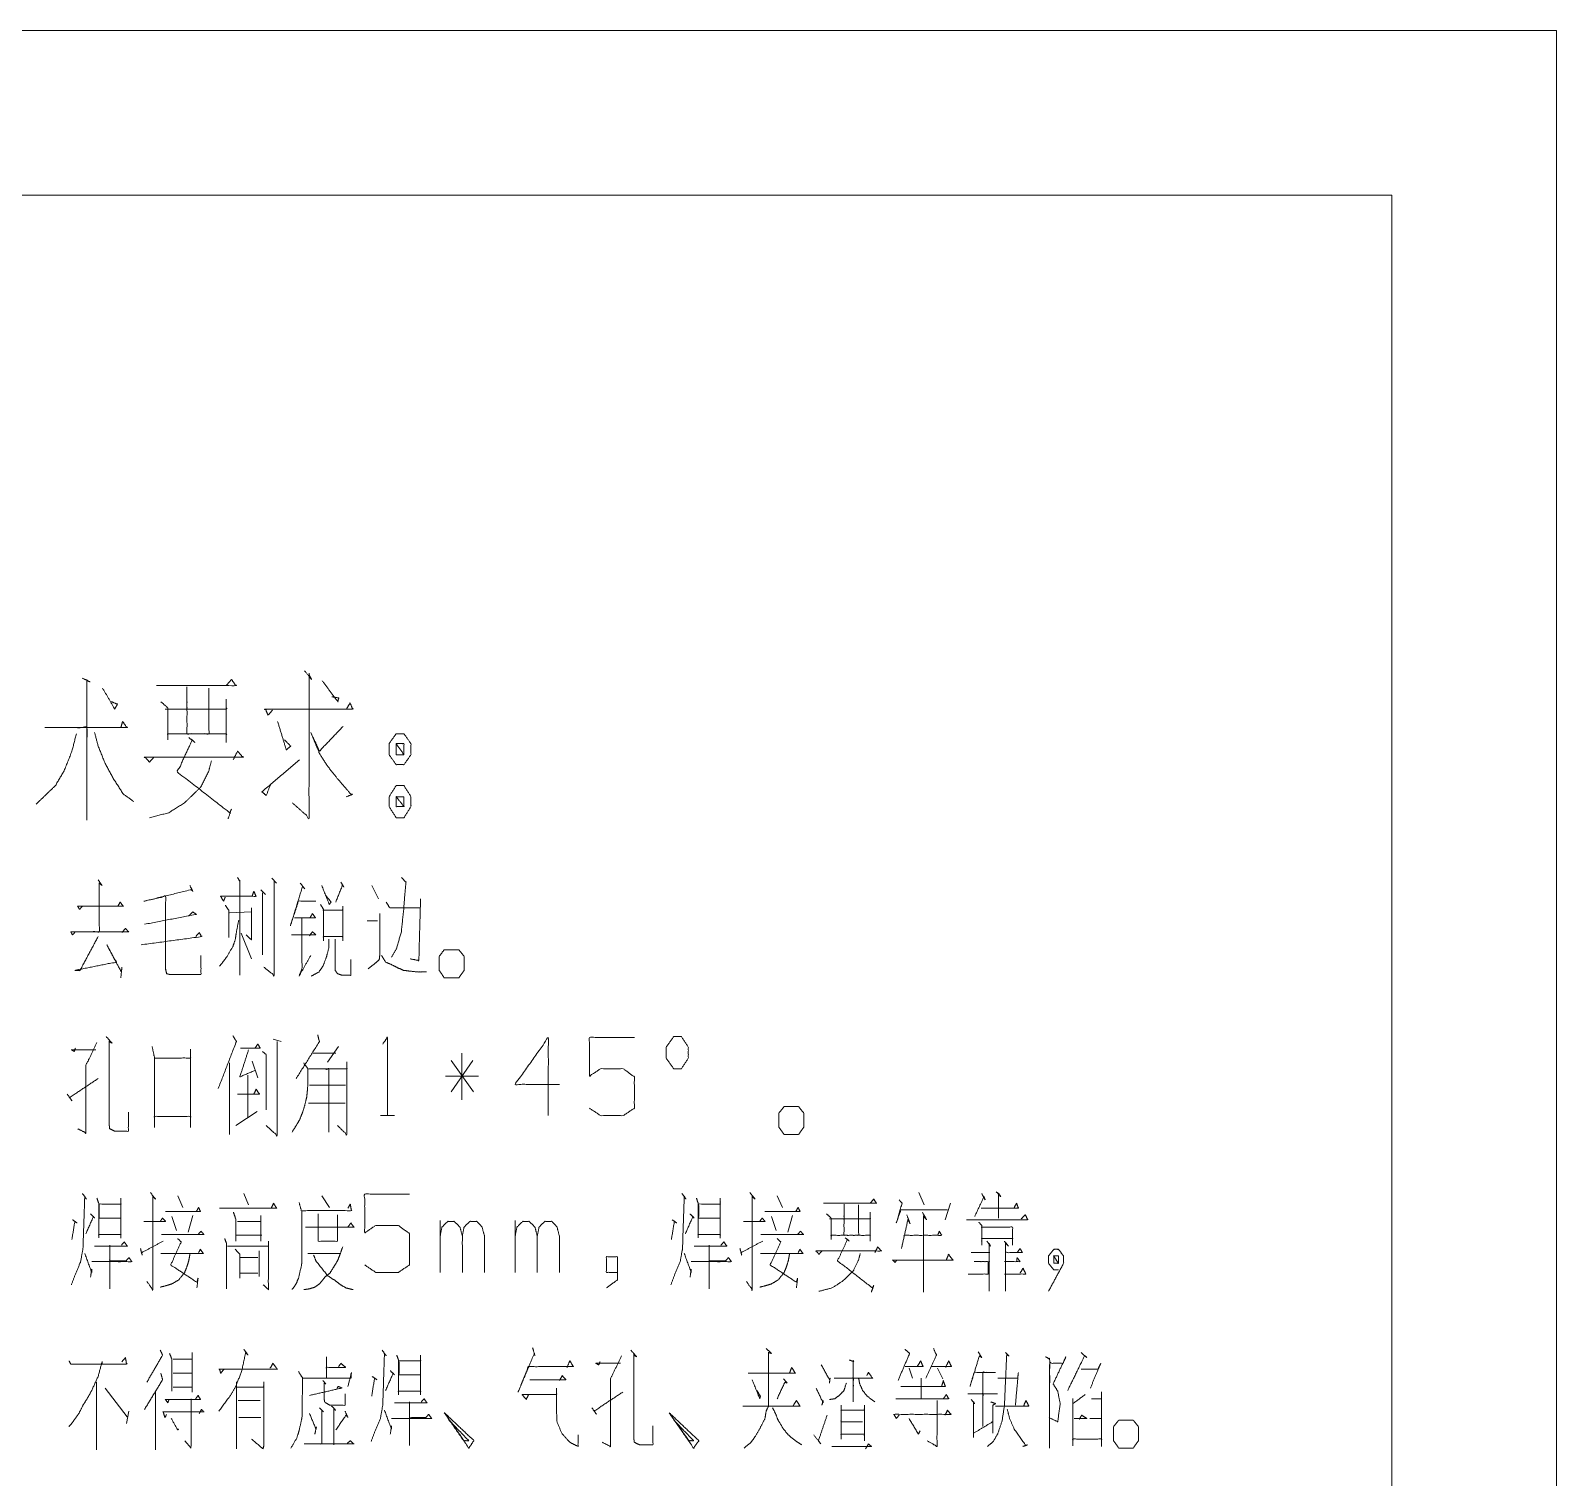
# Model space of a CAD drawing. Header units: millimetres. Extents: x 0 to 420, y 0 to 297.
# Drawn here: x 373.65 to 420, y 253.04 to 297 of the extents above; entities that cross this region are included whole.
import ezdxf

# ---------------------------------------------------------------- set-up
doc = ezdxf.new("R2010")
doc.units = ezdxf.units.MM
doc.layers.add('101', color=7, linetype='Continuous', true_color=0xffffff)

msp = doc.modelspace()

# ---------------------------------------------------------------- linework, layer by layer
at = {"layer": '101', "color": 133, "linetype": 'Continuous', "lineweight": 18}
for p, q in [((420, 297), (0, 297)), ((420, 0), (420, 297)), ((415, 292), (25, 292)), ((415, 5), (415, 292))]:
    msp.add_line(p, q, dxfattribs=at)
at = {"layer": '101', "color": 72, "linetype": 'Continuous', "lineweight": 18}
for p, q in [((380.976, 271.248), (381.118, 271.098)), ((380.641, 270.898), (380.782, 270.748)), ((380.694, 270.798), (380.694, 268.923)), ((384.009, 271.023), (384.221, 270.623)), ((379.686, 270.198), (380.358, 270.223)), ((383.868, 269.948), (384.186, 269.948)), ((380.04, 269.573), (380.358, 268.798)), ((381.012, 266.36), (381.259, 266.285)), ((383.005, 266.135), (382.67, 265.66)), ((379.686, 265.635), (379.686, 263.46)), ((380.375, 265.685), (380.552, 265.185)), ((382.228, 265.935), (382.917, 265.935)), ((387.081, 265.71), (386.427, 264.76)), ((386.427, 265.71), (387.099, 264.76)), ((386.745, 264.51), (386.745, 265.935)), ((380.252, 265.26), (380.252, 263.985)), ((387.258, 265.235), (386.25, 265.235)), ((382.122, 264.96), (383.217, 264.96)), ((382.086, 264.41), (383.2, 264.41)), ((379.88, 263.735), (380.534, 264.16)), ((384.274, 264.035), (384.699, 264.035)), ((378.117, 261.598), (378.276, 261.248)), ((380.128, 261.673), (380.269, 261.323)), ((382.493, 261.598), (382.723, 261.248)), ((396.328, 261.598), (396.487, 261.248)), ((400.634, 261.698), (400.793, 261.323)), ((378.576, 260.998), (378.435, 260.498)), ((380.641, 260.998), (380.641, 260.223)), ((396.788, 260.998), (396.647, 260.498)), ((401.588, 261.373), (401.429, 260.873)), ((377.94, 260.973), (378.081, 260.548)), ((379.934, 260.823), (380.641, 260.823)), ((386.091, 259.273), (386.091, 260.848)), ((388.368, 259.273), (388.368, 260.848)), ((396.152, 260.973), (396.293, 260.548)), ((379.633, 260.073), (380.87, 260.073)), ((379.88, 260.398), (380.676, 260.398)), ((380.004, 259.723), (380.552, 259.723)), ((380.588, 259.923), (380.588, 259.148)), ((382.069, 259.848), (383.076, 259.848)), ((380.004, 259.248), (380.552, 259.248)), ((378.558, 256.835), (378.558, 255.635)), ((377.975, 256.635), (378.558, 256.635)), ((400.333, 256.36), (400.439, 256.06)), ((401.199, 256.36), (401.359, 256.035)), ((375.646, 255.935), (375.646, 253.885)), ((377.975, 256.21), (378.558, 256.21)), ((400.705, 256.06), (400.705, 255.435)), ((375.911, 255.76), (376.582, 254.885)), ((377.445, 255.635), (377.445, 253.885)), ((377.975, 255.785), (378.558, 255.785)), ((378.523, 255.435), (378.523, 253.985)), ((376.635, 255.06), (376.565, 254.685)), ((379.951, 255.385), (380.623, 255.385)), ((379.969, 254.86), (380.641, 254.86)), ((405.823, 254.835), (406.159, 254.835)), ((378.523, 253.935), (378.329, 254.16))]:
    msp.add_line(p, q, dxfattribs=at)
for points, knots in [([(375.223, 277.323), (375.462, 277.21), (375.356, 277.248), (375.356, 273.01), (375.356, 275.823), (374.083, 275.823), (376.575, 275.823), (376.443, 276.01), (376.39, 275.823)], [0, 0, 0.022712, 0.032395, 0.397208, 0.639342, 0.748903, 0.963458, 0.983227, 1, 1]), ([(377.471, 277.098), (379.884, 277.098), (379.752, 277.285), (379.592, 277.098)], [0, 0, 0.835358, 0.91487, 1, 1]), ([(381.973, 277.548), (382.185, 277.285), (382.106, 277.435), (382.106, 273.085), (381.602, 273.535)], [0, 0, 0.060995, 0.091683, 0.877919, 1, 1]), ([(382.503, 277.248), (382.981, 276.61), (383.007, 276.723), (382.795, 276.76)], [0, 0, 0.706417, 0.808952, 1, 1]), ([(375.833, 277.023), (376.204, 276.385), (376.284, 276.535), (376.098, 276.61)], [0, 0, 0.666016, 0.81929, 1, 1]), ([(377.604, 276.61), (377.816, 276.423), (377.816, 275.448), (377.816, 275.635), (379.592, 275.635), (379.592, 275.373), (379.592, 276.685), (379.592, 276.385), (377.737, 276.385), (378.399, 276.385), (378.399, 277.06), (378.399, 275.635), (379.062, 275.635), (379.062, 277.023)], [0, 0, 0.024062, 0.106928, 0.122864, 0.273837, 0.296149, 0.4077, 0.433197, 0.590931, 0.647265, 0.704633, 0.825745, 0.882075, 1, 1]), ([(380.992, 276.348), (380.86, 276.198), (380.78, 276.385), (383.431, 276.385), (383.352, 276.573), (383.246, 276.385)], [0, 0, 0.057617, 0.116242, 0.879371, 0.937997, 1, 1]), ([(381.151, 276.01), (381.416, 275.148), (381.549, 275.26), (381.363, 275.448)], [0, 0, 0.673366, 0.803128, 1, 1]), ([(383.14, 275.86), (382.424, 275.11), (382.159, 275.673), (382.424, 275.035), (382.663, 274.66), (382.928, 274.323), (383.378, 273.798), (383.431, 273.798), (383.246, 273.723)], [0, 0, 0.248762, 0.397963, 0.563618, 0.670264, 0.773235, 0.93925, 0.951976, 1, 1]), ([(375.038, 275.635), (374.905, 275.11), (374.667, 274.51), (374.401, 274.06), (373.818, 273.498)], [0, 0, 0.214896, 0.471147, 0.678431, 1, 1]), ([(375.594, 275.673), (375.701, 275.26), (375.913, 274.735), (376.178, 274.248), (376.469, 273.798), (376.788, 273.573)], [0, 0, 0.172231, 0.401198, 0.625593, 0.842438, 1, 1]), ([(378.452, 275.523), (378.638, 275.373), (378.558, 275.448), (378.108, 274.473), (379.699, 273.235), (379.752, 273.348), (379.645, 273.048)], [0, 0, 0.061501, 0.089671, 0.366514, 0.885947, 0.917995, 1, 1]), ([(384.99, 275.635), (384.752, 275.635), (384.539, 275.335), (384.539, 274.998), (384.752, 274.698), (384.99, 274.698), (385.202, 274.998), (385.202, 275.335), (384.99, 275.635)], [0, 0, 0.091011, 0.23115, 0.35987, 0.500009, 0.59102, 0.73115, 0.85987, 1, 1]), ([(377.392, 274.923), (377.259, 274.773), (377.127, 274.923), (380.096, 274.923), (379.937, 275.11), (379.805, 274.848)], [0, 0, 0.051201, 0.102396, 0.86189, 0.924783, 1, 1]), ([(384.752, 274.998), (384.99, 274.998), (384.752, 275.335), (384.752, 274.998)], [0, 0, 0.241169, 0.658908, 1, 1]), ([(384.99, 274.998), (384.99, 275.335), (384.752, 275.335)], [0, 0, 0.585806, 1, 1]), ([(379.142, 274.81), (379.062, 274.51), (378.824, 274.023), (378.32, 273.535), (377.843, 273.235), (377.259, 273.085)], [0, 0, 0.114106, 0.313638, 0.571352, 0.778587, 1, 1]), ([(380.939, 274.098), (380.807, 273.76), (380.674, 273.873), (381.814, 274.848)], [0, 0, 0.178053, 0.26342, 1, 1]), ([(385.202, 273.723), (384.99, 274.06), (384.752, 274.06), (384.539, 273.723), (384.539, 273.423), (384.752, 273.085), (384.99, 273.085), (385.202, 273.423), (385.202, 273.723)], [0, 0, 0.149192, 0.238507, 0.387707, 0.5, 0.6492, 0.738515, 0.887707, 1, 1]), ([(384.752, 273.723), (384.752, 273.423), (384.99, 273.423)], [0, 0, 0.556988, 1, 1]), ([(384.99, 273.723), (384.752, 273.723), (384.99, 273.423), (384.99, 273.723)], [0, 0, 0.258816, 0.674596, 1, 1]), ([(375.699, 271.198), (375.822, 271.023), (375.734, 271.098), (375.734, 269.623), (374.868, 269.623), (376.618, 269.623), (376.529, 269.723), (376.423, 269.598)], [0, 0, 0.045422, 0.069991, 0.382592, 0.566136, 0.936976, 0.965261, 1, 1]), ([(379.934, 271.273), (380.004, 271.148), (380.004, 268.298)], [0, 0, 0.047969, 1, 1]), ([(384.911, 271.273), (385.052, 271.123), (385.017, 270.773), (384.981, 270.298), (384.911, 269.623), (384.769, 269.123), (384.61, 268.848)], [0, 0, 0.080831, 0.21877, 0.405547, 0.671677, 0.875431, 1, 1]), ([(378.488, 271.023), (378.576, 270.848), (378.523, 270.898), (377.091, 270.548), (377.745, 270.698), (377.745, 268.498), (377.781, 268.348), (377.869, 268.323), (378.824, 268.323), (378.824, 268.898)], [0, 0, 0.030685, 0.042094, 0.272768, 0.377784, 0.722121, 0.746242, 0.760612, 0.910004, 1, 1]), ([(379.562, 270.673), (379.509, 270.548), (379.421, 270.698), (380.499, 270.698), (380.428, 270.848), (380.375, 270.698)], [0, 0, 0.079259, 0.180902, 0.810328, 0.907126, 1, 1]), ([(381.047, 271.148), (381.047, 268.298), (380.729, 268.548)], [0, 0, 0.875674, 1, 1]), ([(381.839, 271.098), (381.98, 270.923), (381.91, 270.998), (381.538, 269.798), (381.786, 270.548), (382.316, 270.548)], [0, 0, 0.077467, 0.112955, 0.545473, 0.817419, 1, 1]), ([(382.493, 271.023), (382.723, 270.448), (382.776, 270.523), (382.634, 270.698)], [0, 0, 0.661524, 0.759631, 1, 1]), ([(383.076, 271.123), (383.164, 270.973), (383.129, 271.048), (382.917, 270.523)], [0, 0, 0.211467, 0.312196, 1, 1]), ([(375.222, 270.398), (375.133, 270.298), (375.08, 270.398), (376.459, 270.398), (376.37, 270.523), (376.3, 270.398)], [0, 0, 0.069441, 0.128338, 0.845637, 0.925275, 1, 1]), ([(379.562, 270.423), (379.668, 270.273), (379.668, 269.448)], [0, 0, 0.182116, 1, 1]), ([(380.358, 270.348), (380.358, 269.373), (380.199, 269.523)], [0, 0, 0.816829, 1, 1]), ([(382.457, 270.448), (382.546, 270.298), (382.546, 269.348), (382.546, 269.473), (383.129, 269.473), (383.129, 269.348), (383.129, 270.398), (383.129, 270.273), (382.528, 270.273)], [0, 0, 0.046631, 0.301095, 0.334581, 0.490817, 0.524304, 0.805555, 0.839035, 1, 1]), ([(384.451, 270.523), (384.557, 270.348), (385.476, 270.348)], [0, 0, 0.182091, 1, 1]), ([(385.494, 270.623), (385.441, 268.748), (385.176, 268.798)], [0, 0, 0.874254, 1, 1]), ([(377.109, 269.848), (378.682, 270.148), (378.576, 270.223), (378.452, 270.098)], [0, 0, 0.839681, 0.90778, 1, 1]), ([(379.969, 269.973), (379.898, 269.598), (379.863, 269.373), (379.792, 269.173), (379.615, 268.873), (379.527, 268.748), (379.386, 268.573)], [0, 0, 0.24655, 0.393704, 0.530764, 0.755722, 0.854644, 1, 1]), ([(381.662, 270.048), (382.298, 270.048), (382.21, 270.173), (382.139, 270.048)], [0, 0, 0.682009, 0.846089, 1, 1]), ([(381.892, 270.023), (381.892, 268.498), (381.803, 268.273), (382.157, 268.898)], [0, 0, 0.613739, 0.711021, 1, 1]), ([(384.257, 270.173), (384.257, 268.923), (384.239, 268.773), (384.098, 268.648), (383.903, 268.498)], [0, 0, 0.681074, 0.763374, 0.866199, 1, 1]), ([(374.992, 269.598), (374.921, 269.523), (374.868, 269.623)], [0, 0, 0.476637, 1, 1]), ([(375.699, 269.473), (375.151, 268.448), (374.992, 268.448), (376.247, 268.698), (375.964, 269.223), (376.406, 268.398), (376.423, 268.548), (376.388, 268.223)], [0, 0, 0.252058, 0.286557, 0.564061, 0.693383, 0.896347, 0.929102, 1, 1]), ([(377.003, 269.223), (378.841, 269.473), (378.771, 269.598), (378.665, 269.473)], [0, 0, 0.857805, 0.924206, 1, 1]), ([(381.574, 269.523), (382.316, 269.523), (382.21, 269.623), (382.122, 269.498)], [0, 0, 0.71297, 0.852965, 1, 1]), ([(382.705, 269.398), (382.705, 269.123), (382.634, 268.848), (382.528, 268.573), (382.404, 268.398), (382.175, 268.273)], [0, 0, 0.206834, 0.420393, 0.64207, 0.803267, 1, 1]), ([(382.899, 269.398), (382.899, 268.448), (382.97, 268.348), (383.111, 268.298), (383.377, 268.298), (383.377, 268.773)], [0, 0, 0.48405, 0.546451, 0.622883, 0.75797, 1, 1]), ([(384.31, 268.898), (384.433, 268.698), (384.61, 268.623), (384.805, 268.523), (384.981, 268.448), (385.176, 268.423), (385.423, 268.398), (385.671, 268.398)], [0, 0, 0.153705, 0.279215, 0.422091, 0.547596, 0.675718, 0.838257, 1, 1]), ([(386.056, 268.448), (386.056, 268.873), (386.215, 269.073), (386.657, 269.073), (386.816, 268.873), (386.816, 268.448), (386.657, 268.223), (386.215, 268.223), (386.056, 268.448)], [0, 0, 0.15201, 0.243408, 0.401443, 0.492842, 0.644852, 0.743408, 0.901443, 1, 1]), ([(375.009, 266.085), (374.974, 265.985), (374.886, 266.035), (375.628, 266.035)], [0, 0, 0.111652, 0.218549, 1, 1]), ([(375.663, 266.26), (375.328, 265.56), (375.328, 263.51), (375.08, 263.635)], [0, 0, 0.250151, 0.910671, 1, 1]), ([(375.946, 266.435), (376.123, 266.235), (376.035, 266.285), (376.035, 263.76), (376.052, 263.635), (376.211, 263.56), (376.618, 263.56), (376.618, 264.135)], [0, 0, 0.063894, 0.088205, 0.6927, 0.722922, 0.765026, 0.862345, 1, 1]), ([(377.339, 266.135), (377.41, 265.81), (377.41, 263.685), (377.41, 264.01), (378.505, 264.01), (378.505, 263.685), (378.505, 266.035), (378.505, 265.785), (377.427, 265.785)], [0, 0, 0.0422, 0.311813, 0.353049, 0.49209, 0.533325, 0.831486, 0.863204, 1, 1]), ([(379.35, 264.86), (379.898, 266.285), (379.81, 266.435), (379.792, 266.46)], [0, 0, 0.881768, 0.982305, 1, 1]), ([(380.022, 266.085), (380.623, 266.085), (380.552, 266.21), (380.464, 266.085)], [0, 0, 0.66949, 0.829485, 1, 1]), ([(381.135, 266.285), (381.135, 263.435), (380.8, 263.735)], [0, 0, 0.863559, 1, 1]), ([(382.369, 266.485), (382.422, 266.285), (381.715, 265.16)], [0, 0, 0.134735, 1, 1]), ([(384.345, 266.21), (384.486, 266.41), (384.486, 264.035)], [0, 0, 0.093497, 1, 1]), ([(389.711, 264.985), (388.368, 264.985), (389.375, 266.41), (389.375, 264.035)], [0, 0, 0.245868, 0.565295, 1, 1]), ([(390.627, 264.26), (390.962, 264.035), (391.652, 264.035), (391.988, 264.26), (391.988, 265.21), (391.652, 265.46), (390.962, 265.46), (390.627, 265.235), (390.627, 266.41), (391.988, 266.41)], [0, 0, 0.062231, 0.168346, 0.230572, 0.376815, 0.441263, 0.547378, 0.609609, 0.790489, 1, 1]), ([(393.186, 265.46), (393.416, 265.46), (393.628, 265.785), (393.628, 266.11), (393.416, 266.435), (393.186, 266.435), (392.956, 266.11), (392.956, 265.785), (393.186, 265.46)], [0, 0, 0.085681, 0.230394, 0.351585, 0.496291, 0.581973, 0.730387, 0.851579, 1, 1]), ([(380.269, 266.035), (380.004, 265.21), (380.464, 265.41)], [0, 0, 0.633567, 1, 1]), ([(380.694, 265.985), (380.8, 265.885), (380.8, 264.21)], [0, 0, 0.080046, 1, 1]), ([(381.945, 265.635), (382.069, 265.46), (382.069, 264.96), (382.051, 264.735), (382.033, 264.585), (381.98, 264.36), (381.91, 264.135), (381.821, 263.91), (381.733, 263.76), (381.591, 263.535)], [0, 0, 0.095695, 0.318944, 0.419716, 0.487155, 0.590371, 0.695675, 0.80361, 0.88134, 1, 1]), ([(382.086, 265.46), (383.253, 265.46), (383.253, 265.66), (383.253, 263.46), (382.97, 263.735)], [0, 0, 0.294508, 0.345002, 0.900412, 1, 1]), ([(374.762, 264.685), (374.903, 264.485), (374.833, 264.585), (375.699, 265.16)], [0, 0, 0.174102, 0.261144, 1, 1]), ([(382.617, 265.435), (382.705, 265.46), (382.705, 263.535)], [0, 0, 0.045523, 1, 1]), ([(379.934, 264.685), (380.605, 264.685), (380.499, 264.835), (380.428, 264.685)], [0, 0, 0.657711, 0.837607, 1, 1]), ([(396.378, 263.685), (396.378, 264.11), (396.537, 264.31), (396.979, 264.31), (397.138, 264.11), (397.138, 263.685), (396.979, 263.46), (396.537, 263.46), (396.378, 263.685)], [0, 0, 0.152008, 0.243396, 0.401444, 0.492841, 0.64485, 0.743405, 0.901453, 1, 1]), ([(375.222, 261.673), (375.345, 261.498), (375.292, 261.573), (375.239, 259.998), (375.168, 259.598), (375.009, 259.223), (374.886, 258.898)], [0, 0, 0.070416, 0.100595, 0.618417, 0.751887, 0.885737, 1, 1]), ([(375.663, 261.523), (375.716, 261.373), (375.716, 260.323), (375.716, 260.423), (376.388, 260.423), (376.388, 260.323), (376.388, 261.523), (376.388, 261.348), (375.734, 261.348), (375.734, 260.923), (376.37, 260.923)], [0, 0, 0.030769, 0.233823, 0.253162, 0.383044, 0.402383, 0.634446, 0.668287, 0.794756, 0.876945, 1, 1]), ([(377.286, 261.698), (377.445, 261.498), (377.357, 261.573), (377.357, 258.748), (377.18, 258.998)], [0, 0, 0.072955, 0.106044, 0.912586, 1, 1]), ([(383.797, 259.498), (384.133, 259.273), (384.822, 259.273), (385.158, 259.498), (385.158, 260.448), (384.822, 260.698), (384.133, 260.698), (383.797, 260.473), (383.797, 261.648), (385.158, 261.648)], [0, 0, 0.062227, 0.168343, 0.23057, 0.376816, 0.441266, 0.547382, 0.609609, 0.790491, 1, 1]), ([(393.433, 261.673), (393.557, 261.498), (393.504, 261.573), (393.451, 259.998), (393.38, 259.598), (393.221, 259.223), (393.097, 258.898)], [0, 0, 0.070422, 0.100609, 0.618423, 0.751891, 0.885739, 1, 1]), ([(393.875, 261.523), (393.928, 261.373), (393.928, 260.323), (393.928, 260.423), (394.6, 260.423), (394.6, 260.323), (394.6, 261.523), (394.6, 261.348), (393.946, 261.348), (393.946, 260.923), (394.582, 260.923)], [0, 0, 0.030766, 0.233821, 0.25316, 0.38305, 0.40239, 0.634453, 0.668294, 0.794763, 0.876953, 1, 1]), ([(395.498, 261.698), (395.657, 261.498), (395.568, 261.573), (395.568, 258.748), (395.392, 258.998)], [0, 0, 0.072962, 0.10605, 0.912587, 1, 1]), ([(397.739, 261.373), (399.347, 261.373), (399.259, 261.498), (399.153, 261.373)], [0, 0, 0.835359, 0.914868, 1, 1]), ([(400.033, 261.473), (400.121, 261.373), (399.945, 260.773), (400.086, 261.173), (401.5, 261.173)], [0, 0, 0.051388, 0.292221, 0.45558, 1, 1]), ([(402.539, 261.673), (402.645, 261.473), (402.61, 261.573), (402.327, 260.973)], [0, 0, 0.227329, 0.333849, 1, 1]), ([(402.981, 261.723), (403.122, 261.573), (403.052, 261.673), (403.052, 260.923)], [0, 0, 0.191124, 0.304673, 1, 1]), ([(375.469, 261.048), (375.593, 260.923), (375.557, 260.973), (375.328, 260.448)], [0, 0, 0.217081, 0.292659, 1, 1]), ([(377.745, 261.123), (378.806, 261.123), (378.753, 261.248), (378.682, 261.123)], [0, 0, 0.791484, 0.892824, 1, 1]), ([(379.386, 261.223), (381.118, 261.223), (381.029, 261.373), (380.959, 261.223)], [0, 0, 0.835944, 0.91997, 1, 1]), ([(379.81, 261.098), (379.88, 260.898), (379.88, 260.223)], [0, 0, 0.239101, 1, 1]), ([(381.892, 261.148), (381.892, 259.598), (381.874, 259.473), (381.786, 259.098), (381.715, 258.923), (381.591, 258.748)], [0, 0, 0.628912, 0.680132, 0.836459, 0.913039, 1, 1]), ([(381.803, 261.398), (381.874, 261.148), (383.394, 261.148), (383.359, 261.348), (383.288, 261.223)], [0, 0, 0.122175, 0.836955, 0.932464, 1, 1]), ([(382.387, 261.048), (382.387, 260.223), (382.97, 260.223), (382.97, 261.023)], [0, 0, 0.373599, 0.637718, 1, 1]), ([(393.681, 261.048), (393.804, 260.923), (393.769, 260.973), (393.539, 260.448)], [0, 0, 0.217081, 0.292659, 1, 1]), ([(395.957, 261.123), (397.018, 261.123), (396.965, 261.248), (396.894, 261.123)], [0, 0, 0.79149, 0.892828, 1, 1]), ([(397.827, 261.048), (397.969, 260.923), (397.969, 260.273), (397.969, 260.398), (399.153, 260.398), (399.153, 260.223), (399.153, 261.098), (399.153, 260.898), (397.916, 260.898), (398.357, 260.898), (398.357, 261.348), (398.357, 260.398), (398.799, 260.398), (398.799, 261.323)], [0, 0, 0.024059, 0.106926, 0.122864, 0.273836, 0.296148, 0.4077, 0.433195, 0.590929, 0.647265, 0.704634, 0.825746, 0.882076, 1, 1]), ([(400.263, 261.023), (400.369, 260.748), (400.298, 260.873), (400.104, 259.998), (400.192, 260.398), (401.323, 260.398), (401.253, 260.523), (401.199, 260.398)], [0, 0, 0.09342, 0.138936, 0.423044, 0.552892, 0.911445, 0.956967, 1, 1]), ([(400.74, 261.098), (400.864, 260.873), (400.775, 260.973), (400.775, 258.673)], [0, 0, 0.095442, 0.145044, 1, 1]), ([(402.08, 260.873), (403.936, 260.873), (403.865, 261.023), (403.741, 260.898)], [0, 0, 0.844505, 0.919966, 1, 1]), ([(402.522, 261.223), (403.653, 261.223), (403.6, 261.373), (403.529, 261.248)], [0, 0, 0.788895, 0.899855, 1, 1]), ([(374.921, 260.873), (375.062, 260.773), (374.992, 260.823), (374.903, 260.273)], [0, 0, 0.21204, 0.31808, 1, 1]), ([(377.091, 260.823), (377.745, 260.823), (377.657, 260.923), (377.586, 260.823)], [0, 0, 0.718726, 0.865406, 1, 1]), ([(377.622, 260.423), (378.912, 260.423), (378.824, 260.523), (378.735, 260.423)], [0, 0, 0.828595, 0.914289, 1, 1]), ([(381.998, 260.648), (383.465, 260.648), (383.377, 260.773), (383.288, 260.648)], [0, 0, 0.827332, 0.913666, 1, 1]), ([(386.091, 260.373), (386.144, 260.648), (386.321, 260.823), (386.515, 260.823), (386.692, 260.648), (386.763, 260.373), (386.763, 259.273)], [0, 0, 0.118877, 0.224461, 0.306989, 0.41256, 0.533084, 1, 1]), ([(386.763, 260.373), (386.816, 260.648), (386.993, 260.823), (387.205, 260.823), (387.364, 260.648), (387.435, 260.373), (387.435, 259.273)], [0, 0, 0.118606, 0.223933, 0.313763, 0.413917, 0.534162, 1, 1]), ([(388.368, 260.373), (388.421, 260.648), (388.598, 260.823), (388.792, 260.823), (388.969, 260.648), (389.039, 260.373), (389.039, 259.273)], [0, 0, 0.11888, 0.224451, 0.306978, 0.412562, 0.533085, 1, 1]), ([(389.039, 260.373), (389.092, 260.648), (389.269, 260.823), (389.481, 260.823), (389.64, 260.648), (389.711, 260.373), (389.711, 259.273)], [0, 0, 0.118608, 0.223937, 0.313751, 0.413906, 0.534154, 1, 1]), ([(393.133, 260.873), (393.274, 260.773), (393.204, 260.823), (393.115, 260.273)], [0, 0, 0.212016, 0.318024, 1, 1]), ([(395.303, 260.823), (395.957, 260.823), (395.869, 260.923), (395.798, 260.823)], [0, 0, 0.718748, 0.865402, 1, 1]), ([(395.834, 260.423), (397.124, 260.423), (397.035, 260.523), (396.947, 260.423)], [0, 0, 0.828595, 0.914307, 1, 1]), ([(402.451, 260.798), (402.539, 260.698), (402.539, 260.098), (402.539, 260.298), (403.476, 260.298), (403.476, 260.098), (403.476, 260.648), (402.522, 260.648)], [0, 0, 0.037336, 0.205185, 0.261136, 0.523187, 0.579139, 0.732999, 1, 1]), ([(375.504, 259.598), (376.724, 259.598), (376.635, 259.723), (376.547, 259.623), (376.052, 259.623), (376.052, 260.098), (376.052, 258.773)], [0, 0, 0.320856, 0.361126, 0.396236, 0.526438, 0.651403, 1, 1]), ([(375.593, 260.073), (376.582, 260.073), (376.494, 260.198), (376.406, 260.098)], [0, 0, 0.775505, 0.89545, 1, 1]), ([(376.985, 259.998), (377.038, 259.798), (377.021, 259.873), (377.675, 260.223)], [0, 0, 0.201721, 0.276834, 1, 1]), ([(378.117, 260.298), (378.223, 260.198), (377.905, 259.498), (378.7, 258.973), (378.735, 259.098), (378.7, 258.798)], [0, 0, 0.063383, 0.397743, 0.812159, 0.868645, 1, 1]), ([(379.545, 260.298), (379.598, 260.148), (379.598, 258.773)], [0, 0, 0.103705, 1, 1]), ([(380.87, 260.223), (380.87, 258.748), (380.711, 258.898)], [0, 0, 0.870898, 1, 1]), ([(393.716, 259.598), (394.936, 259.598), (394.847, 259.723), (394.759, 259.623), (394.264, 259.623), (394.264, 260.098), (394.264, 258.773)], [0, 0, 0.320856, 0.361126, 0.396236, 0.526438, 0.651403, 1, 1]), ([(393.804, 260.073), (394.794, 260.073), (394.706, 260.198), (394.617, 260.098)], [0, 0, 0.775488, 0.895431, 1, 1]), ([(395.197, 259.998), (395.25, 259.798), (395.233, 259.873), (395.887, 260.223)], [0, 0, 0.201719, 0.27684, 1, 1]), ([(396.328, 260.298), (396.434, 260.198), (396.116, 259.498), (396.912, 258.973), (396.947, 259.098), (396.912, 258.798)], [0, 0, 0.063382, 0.397742, 0.812164, 0.868648, 1, 1]), ([(397.686, 259.923), (397.597, 259.823), (397.509, 259.923), (399.489, 259.923), (399.383, 260.048), (399.294, 259.873)], [0, 0, 0.051196, 0.102402, 0.861894, 0.924782, 1, 1]), ([(398.393, 260.323), (398.517, 260.223), (398.463, 260.273), (398.163, 259.623), (399.223, 258.798), (399.259, 258.873), (399.188, 258.673)], [0, 0, 0.061505, 0.089686, 0.366517, 0.885946, 0.917997, 1, 1]), ([(402.698, 260.223), (402.804, 260.073), (402.769, 260.148), (402.769, 258.698)], [0, 0, 0.107006, 0.155302, 1, 1]), ([(403.229, 260.223), (403.352, 260.073), (403.264, 260.148), (403.264, 258.698), (403.264, 259.873), (403.776, 259.873), (403.706, 259.998), (403.617, 259.873)], [0, 0, 0.051924, 0.082879, 0.470101, 0.783884, 0.92077, 0.959124, 1, 1]), ([(375.292, 259.848), (375.504, 259.273), (375.504, 259.373), (375.469, 259.123)], [0, 0, 0.634871, 0.738464, 1, 1]), ([(378.488, 259.823), (378.452, 259.623), (378.399, 259.448), (378.329, 259.273), (378.152, 259.048), (377.94, 258.923), (377.781, 258.873), (377.586, 258.823)], [0, 0, 0.137733, 0.261739, 0.389763, 0.583803, 0.750757, 0.863849, 1, 1]), ([(377.604, 259.848), (378.894, 259.848), (378.806, 259.973), (378.753, 259.873)], [0, 0, 0.828928, 0.927277, 1, 1]), ([(379.863, 259.973), (380.004, 259.823), (380.004, 259.098)], [0, 0, 0.221405, 1, 1]), ([(383.129, 260.048), (383.041, 259.798), (382.97, 259.623), (382.864, 259.448), (382.74, 259.248), (382.581, 259.123), (382.422, 258.923), (382.281, 258.823), (382.122, 258.773), (381.945, 258.748)], [0, 0, 0.141787, 0.242724, 0.352146, 0.477915, 0.586087, 0.722749, 0.815376, 0.90455, 1, 1]), ([(382.245, 259.798), (382.316, 259.623), (382.67, 259.173), (382.899, 259.023), (383.058, 258.898), (383.235, 258.798), (383.447, 258.748)], [0, 0, 0.113786, 0.458783, 0.624216, 0.746187, 0.868611, 1, 1]), ([(391.475, 259.273), (391.139, 259.273), (391.139, 259.748), (391.475, 259.748), (391.475, 259.048), (391.139, 258.798)], [0, 0, 0.148243, 0.357933, 0.506176, 0.815191, 1, 1]), ([(393.504, 259.848), (393.716, 259.273), (393.716, 259.373), (393.681, 259.123)], [0, 0, 0.634876, 0.738467, 1, 1]), ([(396.7, 259.823), (396.664, 259.623), (396.611, 259.448), (396.54, 259.273), (396.364, 259.048), (396.152, 258.923), (395.993, 258.873), (395.798, 258.823)], [0, 0, 0.137734, 0.261749, 0.389763, 0.583803, 0.750783, 0.863849, 1, 1]), ([(395.816, 259.848), (397.106, 259.848), (397.018, 259.973), (396.965, 259.873)], [0, 0, 0.828928, 0.927277, 1, 1]), ([(398.852, 259.848), (398.799, 259.648), (398.64, 259.323), (398.304, 258.998), (397.986, 258.798), (397.597, 258.698)], [0, 0, 0.114109, 0.313654, 0.571368, 0.778584, 1, 1]), ([(399.962, 259.648), (399.909, 259.573), (399.839, 259.648), (401.659, 259.648), (401.535, 259.823), (401.465, 259.648)], [0, 0, 0.03798, 0.080593, 0.833344, 0.921962, 1, 1]), ([(402.221, 259.873), (402.787, 259.873), (402.734, 259.873), (402.769, 259.873), (402.769, 259.598), (402.309, 259.598), (402.734, 259.598), (402.734, 259.223), (402.133, 259.223)], [0, 0, 0.202817, 0.221822, 0.234497, 0.333111, 0.497902, 0.650019, 0.784493, 1, 1]), ([(403.229, 259.598), (403.706, 259.598), (403.617, 259.723), (403.6, 259.598)], [0, 0, 0.630795, 0.833126, 1, 1]), ([(404.869, 259.348), (404.727, 259.348), (404.568, 259.548), (404.568, 259.773), (404.727, 259.973), (404.869, 259.973), (405.028, 259.773), (405.028, 259.548), (404.568, 258.698)], [0, 0, 0.057341, 0.16098, 0.252232, 0.355877, 0.413219, 0.516864, 0.608116, 1, 1]), ([(404.727, 259.548), (404.869, 259.548), (404.727, 259.773), (404.727, 259.548)], [0, 0, 0.223671, 0.644056, 1, 1]), ([(404.869, 259.548), (404.869, 259.773), (404.727, 259.773)], [0, 0, 0.614104, 1, 1]), ([(403.229, 259.223), (403.883, 259.223), (403.794, 259.398), (403.706, 259.248)], [0, 0, 0.638551, 0.829997, 1, 1]), ([(377.586, 256.91), (377.657, 256.76), (377.18, 255.935)], [0, 0, 0.14819, 1, 1]), ([(377.869, 256.81), (377.94, 256.635), (377.94, 255.66)], [0, 0, 0.162191, 1, 1]), ([(380.128, 256.935), (380.252, 256.76), (380.181, 256.835), (380.057, 256.26), (379.88, 255.81), (379.721, 255.535), (379.368, 255.06)], [0, 0, 0.093222, 0.138055, 0.393909, 0.60422, 0.742422, 1, 1]), ([(384.327, 256.91), (384.451, 256.735), (384.398, 256.81), (384.345, 255.235), (384.274, 254.835), (384.115, 254.46), (383.992, 254.135)], [0, 0, 0.070423, 0.10061, 0.618426, 0.751894, 0.885743, 1, 1]), ([(388.898, 256.985), (388.969, 256.735), (388.951, 256.81), (388.456, 255.635), (388.774, 256.41), (390.135, 256.41), (390.029, 256.585), (389.941, 256.385)], [0, 0, 0.061366, 0.07957, 0.380707, 0.578581, 0.900027, 0.948356, 1, 1]), ([(391.881, 256.91), (392.058, 256.71), (391.97, 256.76), (391.97, 254.235), (391.988, 254.11), (392.147, 254.035), (392.553, 254.035), (392.553, 254.61)], [0, 0, 0.063895, 0.088198, 0.692698, 0.72292, 0.765024, 0.862344, 1, 1]), ([(395.993, 256.96), (396.152, 256.81), (396.063, 256.835), (396.063, 255.21), (395.993, 255.06), (395.957, 254.835), (395.816, 254.56), (395.657, 254.285), (395.533, 254.11), (395.321, 253.935)], [0, 0, 0.063452, 0.090102, 0.561769, 0.609902, 0.676013, 0.765766, 0.85798, 0.920182, 1, 1]), ([(400.21, 256.935), (400.351, 256.81), (399.998, 255.985)], [0, 0, 0.173753, 1, 1]), ([(401.076, 256.96), (401.164, 256.76), (400.846, 256.06)], [0, 0, 0.221401, 1, 1]), ([(402.433, 256.86), (402.539, 256.685), (402.469, 256.735), (402.186, 255.81), (402.309, 256.235), (402.963, 256.235), (402.575, 256.235), (402.575, 254.585), (402.575, 255.585), (402.115, 255.585), (403.016, 255.585)], [0, 0, 0.030298, 0.043116, 0.18631, 0.251837, 0.348652, 0.406218, 0.650483, 0.798524, 0.866556, 1, 1]), ([(403.264, 256.835), (403.37, 256.735), (403.299, 256.76), (403.229, 255.21), (403.158, 254.76), (403.034, 254.385), (402.893, 254.135), (402.716, 253.985)], [0, 0, 0.046393, 0.07026, 0.56412, 0.709105, 0.834794, 0.926207, 1, 1]), ([(405.558, 256.835), (405.735, 256.685), (405.664, 256.735), (405.152, 255.685)], [0, 0, 0.155911, 0.214149, 1, 1]), ([(374.815, 256.585), (374.868, 256.485), (376.565, 256.485), (376.529, 256.685), (376.423, 256.56)], [0, 0, 0.051998, 0.831416, 0.924706, 1, 1]), ([(375.822, 256.485), (375.822, 256.56), (375.699, 256.11), (375.504, 255.685), (375.381, 255.46), (375.239, 255.235), (375.115, 254.985), (374.956, 254.76), (374.815, 254.585)], [0, 0, 0.03245, 0.234393, 0.436626, 0.547735, 0.66272, 0.783417, 0.902652, 1, 1]), ([(379.527, 256.335), (379.421, 256.21), (379.386, 256.335), (381.135, 256.335), (381.012, 256.51), (380.923, 256.36)], [0, 0, 0.067399, 0.12081, 0.8403, 0.928416, 1, 1]), ([(382.634, 256.71), (382.634, 256.06), (382.634, 256.385), (383.217, 256.385), (383.076, 256.51), (383.005, 256.41)], [0, 0, 0.347693, 0.52154, 0.833541, 0.934487, 1, 1]), ([(384.769, 256.76), (384.822, 256.61), (384.822, 255.56), (384.822, 255.66), (385.494, 255.66), (385.494, 255.56), (385.494, 256.76), (385.494, 256.585), (384.84, 256.585), (384.84, 256.16), (385.476, 256.16)], [0, 0, 0.030769, 0.233823, 0.253162, 0.383052, 0.402391, 0.634454, 0.668295, 0.794764, 0.876953, 1, 1]), ([(390.945, 256.56), (390.909, 256.46), (390.821, 256.51), (391.563, 256.51)], [0, 0, 0.111652, 0.218549, 1, 1]), ([(391.599, 256.735), (391.263, 256.035), (391.263, 253.985), (391.015, 254.11)], [0, 0, 0.250151, 0.910671, 1, 1]), ([(395.445, 256.21), (396.876, 256.21), (396.77, 256.385), (396.7, 256.21)], [0, 0, 0.784459, 0.896586, 1, 1]), ([(397.668, 256.46), (397.916, 256.01), (397.933, 256.06), (397.916, 255.91)], [0, 0, 0.715627, 0.789541, 1, 1]), ([(398.517, 256.61), (398.658, 256.56), (398.64, 256.585), (398.64, 255.335), (398.64, 256.06), (398.057, 256.06), (399.223, 256.06), (399.1, 256.235), (399.047, 256.135)], [0, 0, 0.035429, 0.042667, 0.337979, 0.509258, 0.647046, 0.922634, 0.973261, 1, 1]), ([(400.21, 256.41), (400.758, 256.41), (400.687, 256.585), (400.581, 256.41)], [0, 0, 0.582111, 0.78262, 1, 1]), ([(401.005, 256.41), (401.624, 256.41), (401.535, 256.585), (401.447, 256.385)], [0, 0, 0.598664, 0.788389, 1, 1]), ([(404.48, 256.71), (404.604, 256.635), (404.604, 253.935), (404.604, 256.51), (405.01, 256.51), (405.098, 256.71), (404.71, 255.885), (404.851, 255.66), (404.922, 255.285), (404.851, 254.735), (404.586, 254.86)], [0, 0, 0.017119, 0.336574, 0.641238, 0.689334, 0.715206, 0.823117, 0.854558, 0.899709, 0.965319, 1, 1]), ([(405.558, 256.335), (406.071, 256.335), (406.159, 256.51), (405.841, 255.76)], [0, 0, 0.336501, 0.465191, 1, 1]), ([(377.604, 256.21), (377.657, 256.01), (377.109, 255.11)], [0, 0, 0.164146, 1, 1]), ([(379.898, 253.91), (379.898, 255.935), (379.898, 255.785), (380.729, 255.785), (380.729, 255.935), (380.729, 254.01), (380.711, 253.91), (380.358, 254.21)], [0, 0, 0.358665, 0.385234, 0.532376, 0.558945, 0.899902, 0.917886, 1, 1]), ([(381.786, 256.26), (381.91, 256.06), (381.892, 254.86), (381.803, 254.46), (381.733, 254.235), (381.556, 253.935)], [0, 0, 0.096825, 0.590902, 0.759554, 0.856649, 1, 1]), ([(381.91, 256.06), (383.377, 256.06), (383.394, 256.235), (383.288, 255.81)], [0, 0, 0.704987, 0.78951, 1, 1]), ([(382.528, 255.985), (382.617, 255.885), (382.563, 255.91), (382.563, 255.435), (382.581, 255.335), (382.74, 255.235), (383.2, 255.235), (383.2, 255.585)], [0, 0, 0.075571, 0.108775, 0.377734, 0.435237, 0.541611, 0.801816, 1, 1]), ([(384.027, 256.11), (384.168, 256.01), (384.098, 256.06), (384.009, 255.51)], [0, 0, 0.212014, 0.318021, 1, 1]), ([(384.575, 256.285), (384.699, 256.16), (384.663, 256.21), (384.433, 255.685)], [0, 0, 0.217081, 0.292659, 1, 1]), ([(388.81, 256.01), (389.905, 256.01), (389.799, 256.135), (389.711, 255.985)], [0, 0, 0.764246, 0.878574, 1, 1]), ([(395.568, 256.01), (395.798, 255.435), (395.816, 255.51), (395.71, 255.685)], [0, 0, 0.687344, 0.772865, 1, 1]), ([(396.523, 256.035), (396.629, 255.91), (396.558, 255.935), (396.328, 255.435)], [0, 0, 0.207707, 0.30272, 1, 1]), ([(398.428, 255.91), (398.357, 255.685), (398.216, 255.535), (398.075, 255.435), (397.916, 255.41)], [0, 0, 0.303858, 0.569399, 0.792546, 1, 1]), ([(398.799, 256.06), (398.835, 255.885), (398.923, 255.685), (399.064, 255.51), (399.294, 255.335)], [0, 0, 0.195973, 0.436003, 0.682958, 1, 1]), ([(400.086, 255.81), (401.429, 255.81), (401.376, 255.985), (401.323, 255.81)], [0, 0, 0.786012, 0.89301, 1, 1]), ([(403.034, 256.06), (403.635, 256.06), (403.653, 256.235), (403.564, 255.235)], [0, 0, 0.337467, 0.436241, 1, 1]), ([(377.851, 255.41), (377.816, 255.31), (377.745, 255.41), (378.806, 255.41), (378.735, 255.535), (378.665, 255.435)], [0, 0, 0.068207, 0.14696, 0.828904, 0.921247, 1, 1]), ([(382.122, 255.535), (383.111, 255.76), (382.988, 255.81), (382.952, 255.735)], [0, 0, 0.82429, 0.932662, 1, 1]), ([(384.699, 255.31), (385.688, 255.31), (385.6, 255.435), (385.512, 255.335)], [0, 0, 0.775503, 0.895429, 1, 1]), ([(388.774, 255.56), (388.704, 255.41), (388.58, 255.56), (389.623, 255.56), (389.623, 255.76), (389.623, 255.085), (389.64, 254.735), (389.782, 254.385), (390.029, 254.11), (390.277, 253.985), (390.277, 254.335)], [0, 0, 0.04142, 0.08999, 0.350489, 0.400452, 0.569066, 0.656611, 0.750908, 0.843316, 0.912571, 1, 1]), ([(390.697, 255.16), (390.839, 254.96), (390.768, 255.06), (391.634, 255.635)], [0, 0, 0.174088, 0.261132, 1, 1]), ([(397.509, 255.76), (397.721, 255.31), (397.721, 255.385), (397.686, 255.235)], [0, 0, 0.684676, 0.78789, 1, 1]), ([(399.927, 255.435), (401.535, 255.435), (401.465, 255.56), (401.376, 255.435)], [0, 0, 0.844266, 0.919643, 1, 1]), ([(405.682, 255.56), (405.311, 255.285), (405.311, 255.435), (405.311, 254.01), (405.311, 254.21), (406.177, 254.21), (406.177, 253.985), (406.177, 255.635), (406.177, 255.435), (405.876, 255.435)], [0, 0, 0.084323, 0.111704, 0.371809, 0.408317, 0.566405, 0.607474, 0.908649, 0.945156, 1, 1]), ([(377.781, 254.96), (377.728, 254.86), (377.675, 255.035), (378.912, 255.035), (378.841, 255.11), (378.771, 254.985)], [0, 0, 0.063588, 0.166317, 0.861419, 0.919321, 1, 1]), ([(382.422, 255.16), (382.546, 255.035), (382.493, 255.085), (382.493, 254.06), (381.963, 254.06), (383.465, 254.06), (383.359, 254.16), (383.253, 254.06)], [0, 0, 0.048876, 0.069128, 0.35402, 0.501396, 0.918968, 0.959488, 1, 1]), ([(382.122, 254.985), (382.316, 254.51), (382.334, 254.585), (382.281, 254.36)], [0, 0, 0.624785, 0.718604, 1, 1]), ([(382.793, 255.21), (382.917, 255.085), (382.864, 255.11), (382.864, 254.035)], [0, 0, 0.13431, 0.179085, 1, 1]), ([(383.2, 255.06), (383.288, 254.86), (383.235, 254.935), (382.917, 254.485)], [0, 0, 0.253773, 0.360383, 1, 1]), ([(384.398, 255.085), (384.61, 254.51), (384.61, 254.61), (384.575, 254.36)], [0, 0, 0.634872, 0.738463, 1, 1]), ([(384.61, 254.835), (385.83, 254.835), (385.741, 254.96), (385.653, 254.86), (385.158, 254.86), (385.158, 255.335), (385.158, 254.01)], [0, 0, 0.320854, 0.36113, 0.396239, 0.526441, 0.651406, 1, 1]), ([(386.356, 254.785), (386.957, 254.16), (386.816, 254.16), (386.215, 255.01), (386.957, 253.935), (387.116, 254.16), (386.215, 255.01)], [0, 0, 0.178024, 0.207055, 0.420793, 0.68903, 0.745609, 1, 1]), ([(393.186, 254.785), (393.787, 254.16), (393.645, 254.16), (393.044, 255.01), (393.787, 253.935), (393.946, 254.16), (393.044, 255.01)], [0, 0, 0.178022, 0.207052, 0.420792, 0.689029, 0.745607, 1, 1]), ([(395.286, 255.21), (397.018, 255.21), (396.912, 255.385), (396.806, 255.21)], [0, 0, 0.808884, 0.904437, 1, 1]), ([(396.187, 255.16), (396.275, 254.985), (396.364, 254.76), (396.523, 254.51), (396.664, 254.335), (396.876, 254.16), (397.071, 254.035)], [0, 0, 0.133806, 0.298793, 0.50104, 0.654588, 0.84227, 1, 1]), ([(398.269, 255.235), (398.269, 254.21), (398.269, 254.36), (398.976, 254.36), (398.976, 254.16), (398.976, 255.235), (398.976, 255.085), (398.269, 255.085), (398.269, 254.735), (398.923, 254.735)], [0, 0, 0.204263, 0.234156, 0.375052, 0.41491, 0.629137, 0.659027, 0.799923, 0.869674, 1, 1]), ([(400.033, 254.935), (399.945, 254.835), (399.874, 254.96), (401.606, 254.96), (401.5, 255.085), (401.429, 254.935)], [0, 0, 0.057062, 0.118456, 0.859015, 0.929102, 1, 1]), ([(401.182, 255.385), (401.182, 253.985), (400.881, 254.16)], [0, 0, 0.801046, 1, 1]), ([(402.221, 255.41), (402.327, 255.285), (402.292, 255.335), (402.292, 254.26), (402.292, 254.385), (402.875, 254.735), (402.875, 254.385), (402.875, 255.235), (402.963, 255.285), (402.822, 255.335)], [0, 0, 0.046088, 0.063303, 0.365528, 0.400669, 0.59191, 0.690308, 0.929277, 0.957827, 1, 1]), ([(402.963, 255.21), (403.971, 255.21), (403.883, 255.385), (403.812, 255.21)], [0, 0, 0.723627, 0.864434, 1, 1]), ([(403.317, 255.11), (403.388, 254.835), (403.529, 254.51), (403.883, 254.01), (403.936, 254.035), (403.794, 253.985)], [0, 0, 0.194582, 0.437456, 0.857073, 0.897233, 1, 1]), ([(377.922, 254.835), (378.117, 254.485), (378.152, 254.51)], [0, 0, 0.902428, 1, 1]), ([(397.438, 254.335), (397.65, 254.06), (397.58, 254.16), (397.845, 254.935)], [0, 0, 0.269451, 0.364473, 1, 1]), ([(400.333, 254.835), (400.616, 254.36), (400.669, 254.46)], [0, 0, 0.830056, 1, 1]), ([(405.346, 254.835), (405.735, 254.835), (405.576, 254.935), (405.505, 254.81)], [0, 0, 0.539792, 0.80061, 1, 1]), ([(406.544, 254.16), (406.544, 254.585), (406.703, 254.785), (407.145, 254.785), (407.304, 254.585), (407.304, 254.16), (407.145, 253.935), (406.703, 253.935), (406.544, 254.16)], [0, 0, 0.152008, 0.243405, 0.401453, 0.492841, 0.64485, 0.743396, 0.901445, 1, 1]), ([(397.986, 253.985), (399.188, 253.985), (399.1, 254.06), (399.011, 253.91)], [0, 0, 0.805626, 0.883304, 1, 1])]:
    msp.add_open_spline(points, degree=1, knots=knots, dxfattribs=at)

doc.saveas('drawing.dxf')
